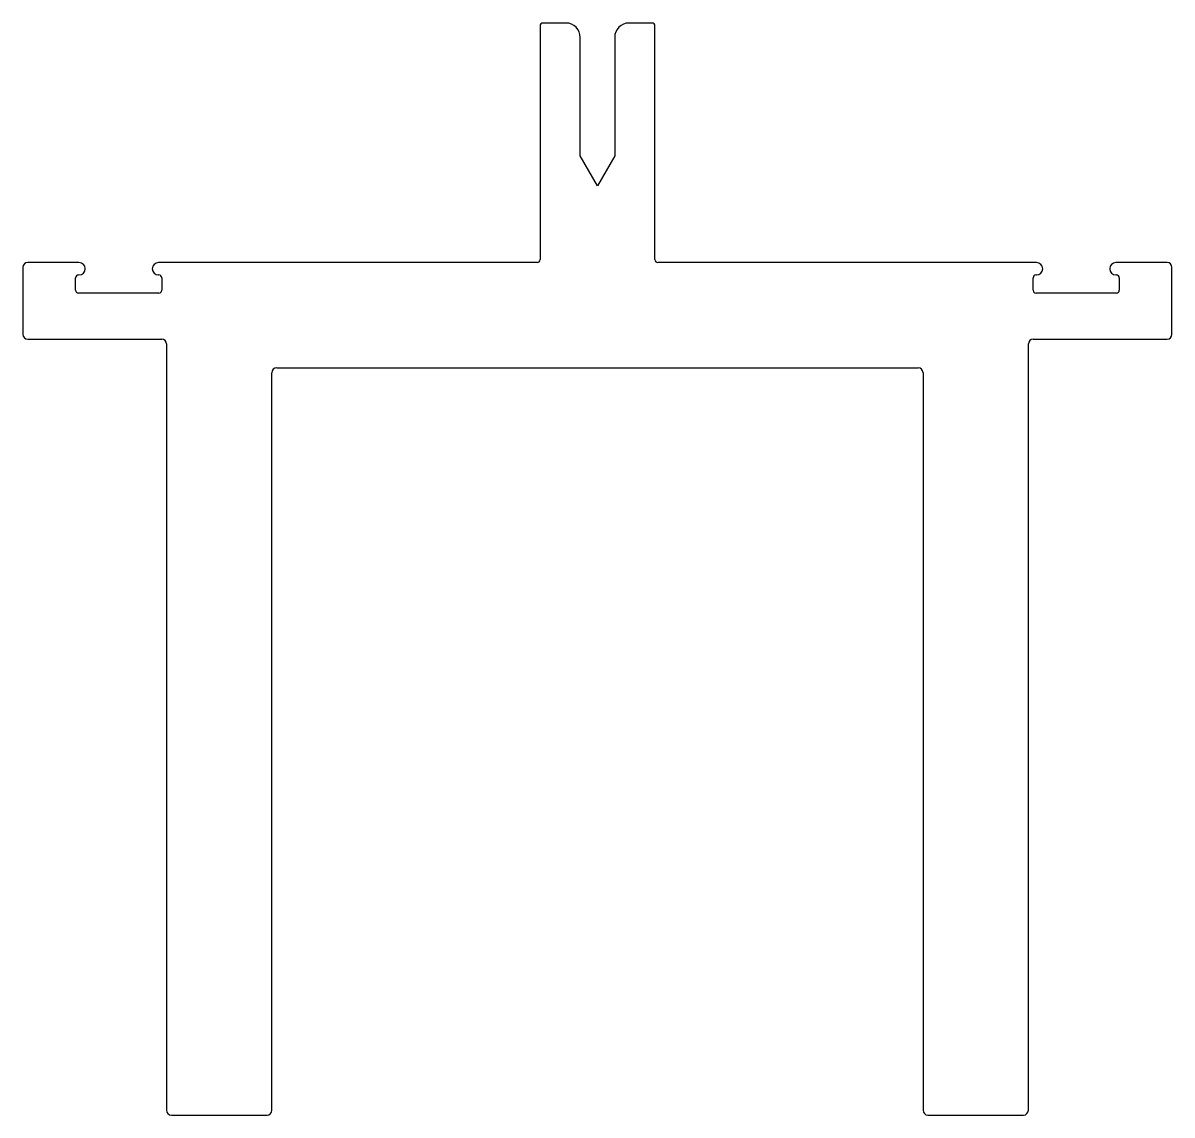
# Model space of a CAD drawing. Extents: x 16 to 136, y 11 to 125.
import ezdxf

# ---------------------------------------------------------------- set-up
doc = ezdxf.new("R2010")
doc.units = 0
doc.layers.get('0').update_dxf_attribs({"linetype": 'CONTINUOUS'})

msp = doc.modelspace()

# ---------------------------------------------------------------- linework, layer by layer
for p, q in [((69.78, 125.08), (69.78, 100.68)), ((72.48, 125.38), (70.08, 125.38)), ((81.48, 125.38), (79.08, 125.38)), ((81.78, 100.68), (81.78, 125.08)), ((73.98, 111.5), (73.98, 123.88)), ((77.58, 123.88), (77.58, 111.5)), ((75.78, 108.38), (73.98, 111.5)), ((77.58, 111.5), (75.78, 108.38)), ((15.78, 99.88), (15.78, 92.88)), ((21.63, 100.38), (16.28, 100.38)), ((69.48, 100.38), (29.93, 100.38)), ((121.63, 100.38), (82.08, 100.38)), ((135.28, 100.38), (129.93, 100.38)), ((135.78, 92.88), (135.78, 99.88)), ((21.28, 97.48), (21.28, 98.78)), ((21.58, 99.08), (21.63, 99.08)), ((29.93, 99.08), (29.98, 99.08)), ((30.28, 98.78), (30.28, 97.48)), ((121.28, 97.48), (121.28, 98.78)), ((121.58, 99.08), (121.63, 99.08)), ((129.93, 99.08), (129.98, 99.08)), ((130.28, 98.78), (130.28, 97.48)), ((29.98, 97.18), (21.58, 97.18)), ((129.98, 97.18), (121.58, 97.18)), ((16.28, 92.38), (30.28, 92.38)), ((30.78, 91.88), (30.78, 11.88)), ((120.78, 11.88), (120.78, 91.88)), ((121.28, 92.38), (135.28, 92.38)), ((41.78, 11.88), (41.78, 88.88)), ((42.28, 89.38), (109.28, 89.38)), ((109.78, 88.88), (109.78, 11.88)), ((31.28, 11.38), (41.28, 11.38)), ((110.28, 11.38), (120.28, 11.38))]:
    msp.add_line(p, q)
for centre, radius, start, end in [((70.08, 125.08), 0.3, 90, 180), ((72.48, 123.88), 1.5, 0, 90), ((79.08, 123.88), 1.5, 90, 180), ((81.48, 125.08), 0.3, 0, 90), ((16.28, 99.88), 0.5, 90, 180), ((21.63, 99.73), 0.65, 270, 90), ((29.93, 99.73), 0.65, 90, 270), ((69.48, 100.68), 0.3, 270, 0), ((82.08, 100.68), 0.3, 180, 270), ((121.63, 99.73), 0.65, 270, 90), ((129.93, 99.73), 0.65, 90, 270), ((135.28, 99.88), 0.5, 0, 90), ((21.58, 98.78), 0.3, 90, 180), ((29.98, 98.78), 0.3, 0, 90), ((121.58, 98.78), 0.3, 90, 180), ((129.98, 98.78), 0.3, 0, 90), ((21.58, 97.48), 0.3, 180, 270), ((29.98, 97.48), 0.3, 270, 0), ((121.58, 97.48), 0.3, 180, 270), ((129.98, 97.48), 0.3, 270, 0), ((16.28, 92.88), 0.5, 180, 270), ((135.28, 92.88), 0.5, 270, 360), ((30.28, 91.88), 0.5, 0, 90), ((121.28, 91.88), 0.5, 90, 180), ((42.28, 88.88), 0.5, 90, 180), ((109.28, 88.88), 0.5, 0, 90), ((31.28, 11.88), 0.5, 180, 270), ((41.28, 11.88), 0.5, 270, 0), ((110.28, 11.88), 0.5, 180, 270), ((120.28, 11.88), 0.5, 270, 0)]:
    msp.add_arc(centre, radius, start, end)

doc.saveas('drawing.dxf')
